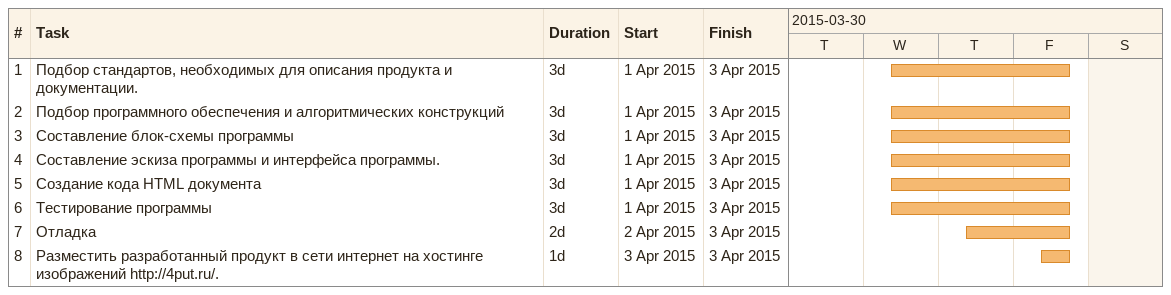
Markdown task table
| ID | Task | Duration | Start | Finish |
|---|---|---|---|---|
| 1 | Подбор стандартов, необходимых для описания продукта и документации. | 3d | 2015-04-01 | 2015-04-03 |
| 2 | Подбор программного обеспечения и алгоритмических конструкций | 3d | 2015-04-01 | 2015-04-03 |
| 3 | Составление блок-схемы программы | 3d | 2015-04-01 | 2015-04-03 |
| 4 | Составление эскиза программы и интерфейса программы. | 3d | 2015-04-01 | 2015-04-03 |
| 5 | Создание кода HTML документа | 3d | 2015-04-01 | 2015-04-03 |
| 6 | Тестирование программы | 3d | 2015-04-01 | 2015-04-03 |
| 7 | Отладка | 2d | 2015-04-02 | 2015-04-03 |
| 8 | Разместить разработанный продукт в сети интернет на хостинге изображений http://4put.ru/. | 1d | 2015-04-03 | 2015-04-03 |
